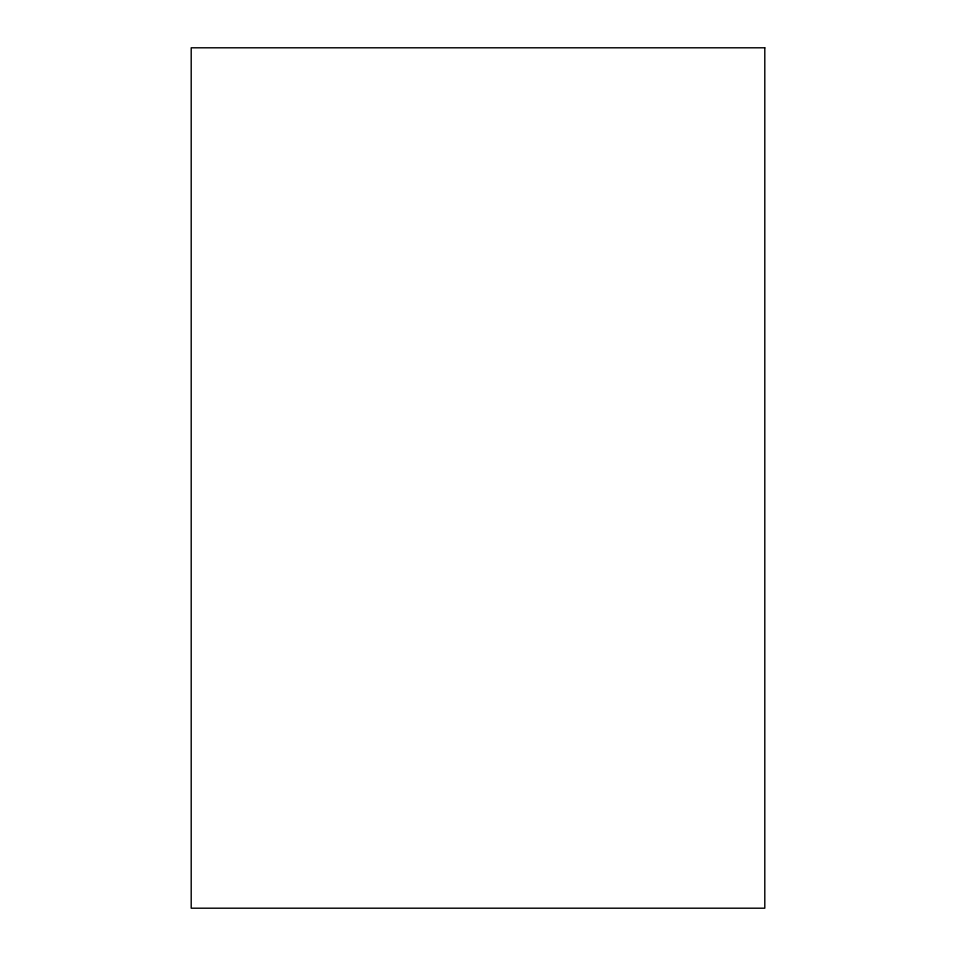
<?xml version="1.0" encoding="UTF-8"?>
<svg xmlns="http://www.w3.org/2000/svg" width="956" height="956" viewBox="0 0 956 956"><rect width="100%" height="100%" fill="white"/><g stroke="black" fill="none" stroke-linecap="round" stroke-linejoin="round"><path stroke-width="1.43" d="M764.8 47.8L191.2 47.8L191.2 908.2L764.8 908.2L764.8 47.8"/></g></svg>
